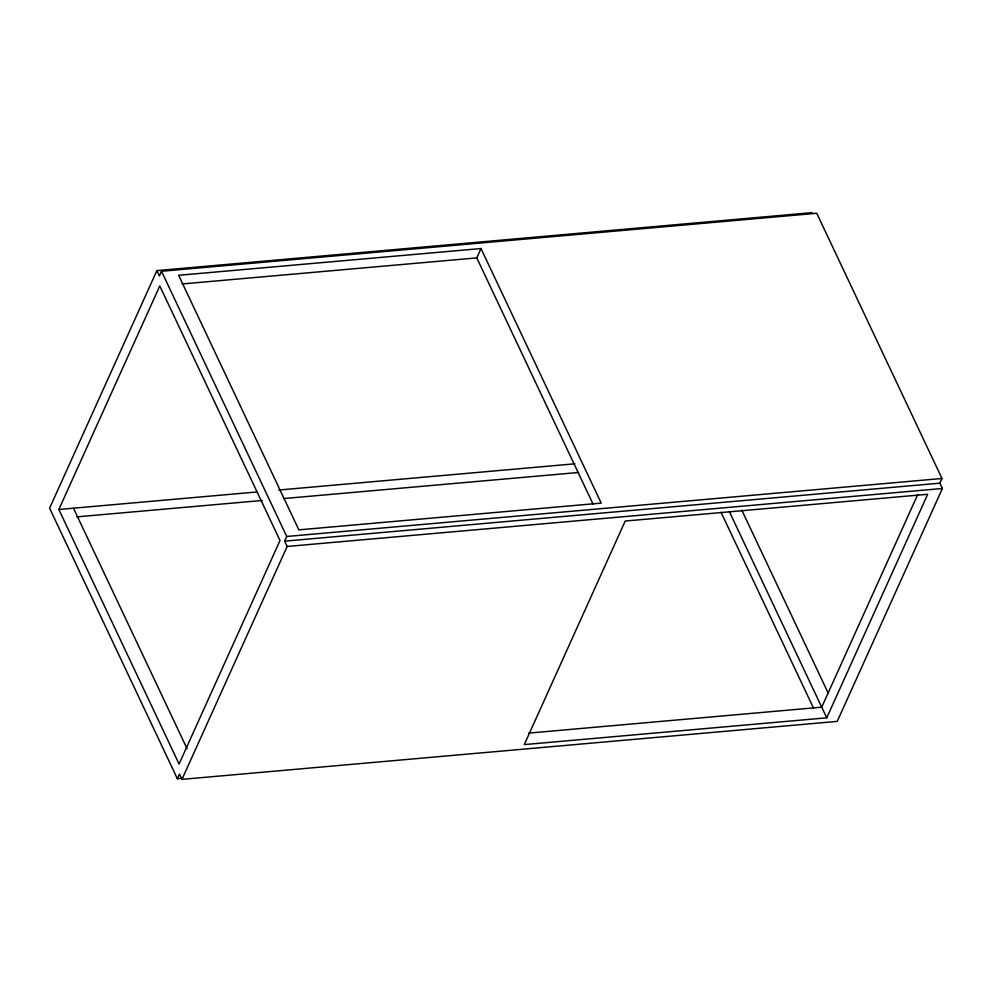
<?xml version="1.0" encoding="UTF-8"?>
<svg xmlns="http://www.w3.org/2000/svg" width="992" height="992" viewBox="0 0 992 992"><rect width="100%" height="100%" fill="white"/><g stroke="black" fill="none" stroke-linecap="round" stroke-linejoin="round"><path stroke-width="1.49" d="M812.126 212.635L156.872 270.618L49.6 508.189L177.357 778.72L181.982 778.311M177.357 778.72L179.478 774.045L181.982 779.365L837.248 721.382L942.4 488.486L939.883 483.166L941.991 478.491L816.751 213.28L161.498 271.262L159.377 275.937L156.872 270.618M58.85 509.491L159.786 285.944L280.004 540.504L179.068 764.051L58.85 509.491L257.102 491.945M181.982 779.365L287.147 546.468L284.63 541.148L286.738 536.474L161.498 271.262M593.03 504.06L476.768 257.895L480.996 248.546L178.634 275.292L298.852 529.864L601.214 503.105L480.996 248.546M917.699 494.611L821.723 707.172L528.513 733.125M826.745 717.824L927.681 494.276L625.208 521.048L524.284 744.595L826.745 717.824L729.244 511.364M182.119 283.96L476.768 257.895M278.702 490.036L574.963 463.81M76.967 516.857L262.173 500.476M283.774 498.554L578.485 472.477M286.738 536.474L941.991 478.491M284.63 541.148L939.883 483.166M287.147 546.468L942.4 488.486M741.855 510.248L828.382 693.47M721.06 512.318L813.539 708.139M73.47 508.189L187.091 748.762"/></g></svg>
